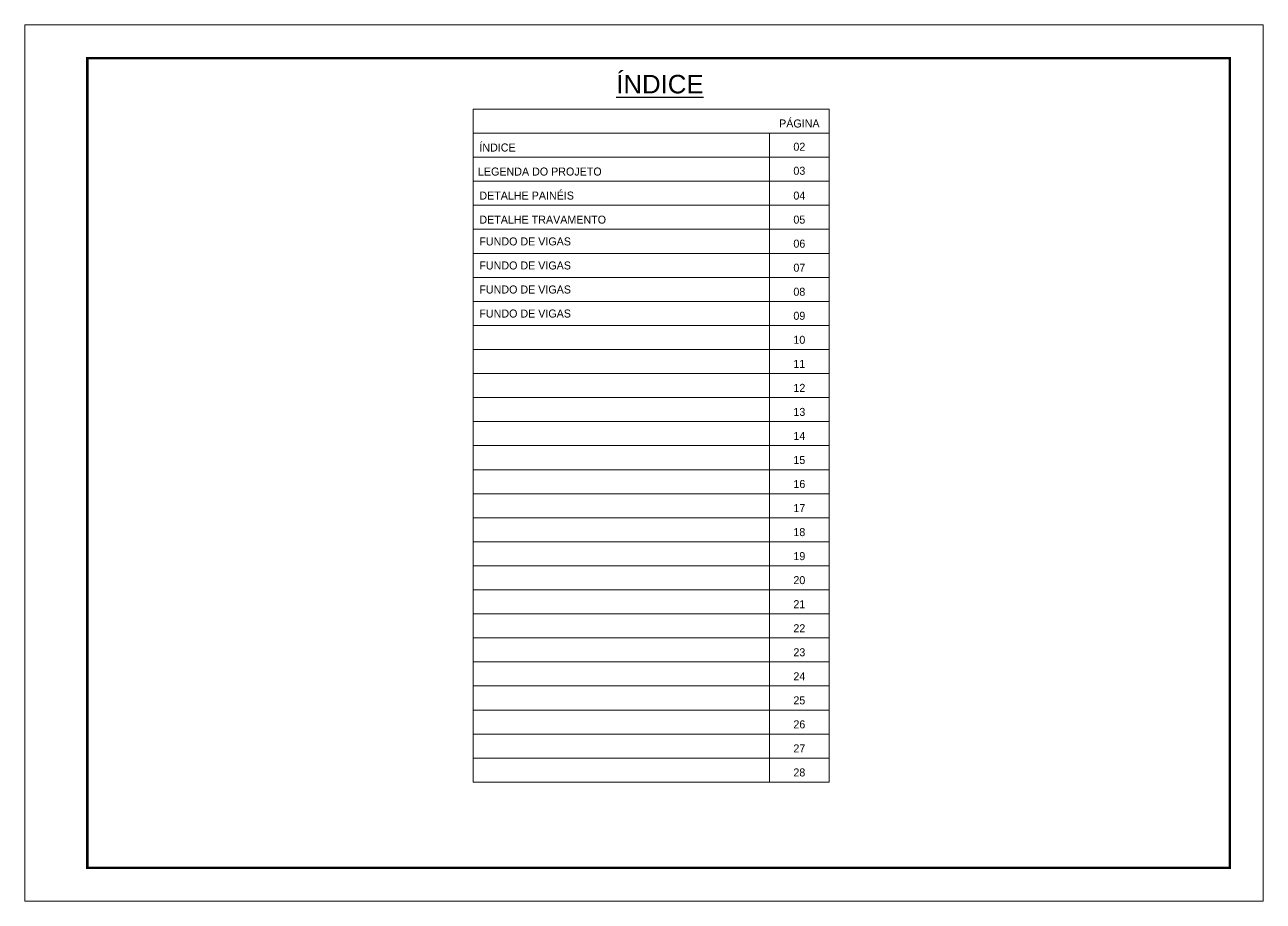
# Model space of a CAD drawing. Header units: millimetres. Extents: x 1659 to 9159, y 667 to 9133.
# Drawn here: x 3882 to 5367, y 2965 to 4015 of the extents above; entities that cross this region are included whole.
import ezdxf
from ezdxf.enums import TextEntityAlignment as Align

# ---------------------------------------------------------------- set-up
doc = ezdxf.new("R2010")
doc.units = ezdxf.units.MM
doc.layers.add('CARIMBO', color=255, linetype='Continuous', lineweight=9)
doc.layers.add('Folhas', color=255, linetype='Continuous', lineweight=9)
doc.styles.add('ARIAL', font='arial.ttf')
doc.styles.add('Tecnologia', font='')
doc.styles.get('Tecnologia').set_extended_font_data('Forgotten Futurist')

msp = doc.modelspace()

# ---------------------------------------------------------------- linework, layer by layer
at = {"layer": 'CARIMBO'}
for p, q in [((4419.46, 3913.51), (4846.54, 3913.51)), ((4419.46, 3913.51), (4846.54, 3913.51)), ((4419.46, 3913.51), (4419.46, 3107.22)), ((4846.54, 3913.51), (4846.54, 3107.22)), ((4419.46, 3884.72), (4846.54, 3884.72)), ((4419.46, 3884.72), (4846.54, 3884.72)), ((4419.46, 3884.72), (4846.54, 3884.72)), ((4774.72, 3884.72), (4774.72, 3107.22)), ((4419.46, 3855.92), (4846.54, 3855.92)), ((4419.46, 3827.12), (4846.54, 3827.12)), ((4419.46, 3798.33), (4846.54, 3798.33)), ((4419.46, 3769.53), (4846.54, 3769.53)), ((4419.46, 3740.74), (4846.54, 3740.74)), ((4419.46, 3711.94), (4846.54, 3711.94)), ((4419.46, 3683.14), (4846.54, 3683.14)), ((4419.46, 3654.35), (4846.54, 3654.35)), ((4419.46, 3625.55), (4846.54, 3625.55)), ((4419.46, 3596.75), (4846.54, 3596.75)), ((4419.46, 3567.96), (4846.54, 3567.96)), ((4419.46, 3539.16), (4846.54, 3539.16)), ((4419.46, 3510.37), (4846.54, 3510.37)), ((4419.46, 3481.57), (4846.54, 3481.57)), ((4419.46, 3452.77), (4846.54, 3452.77)), ((4419.46, 3423.98), (4846.54, 3423.98)), ((4419.46, 3395.18), (4846.54, 3395.18)), ((4419.46, 3366.38), (4846.54, 3366.38)), ((4419.46, 3337.59), (4846.54, 3337.59)), ((4419.46, 3308.79), (4846.54, 3308.79)), ((4419.46, 3280), (4846.54, 3280)), ((4419.46, 3251.2), (4846.54, 3251.2)), ((4419.46, 3222.4), (4846.54, 3222.4)), ((4419.46, 3193.61), (4846.54, 3193.61)), ((4419.46, 3164.81), (4846.54, 3164.81)), ((4419.46, 3136.02), (4846.54, 3136.02)), ((4419.46, 3107.22), (4846.54, 3107.22))]:
    msp.add_line(p, q, dxfattribs=at)
at = {"layer": 'Folhas'}
msp.add_lwpolyline([(3881.86, 2964.56), (5366.86, 2964.56), (5366.86, 4014.56), (3881.86, 4014.56)], close=True, dxfattribs=at)
at = {"layer": 'Folhas', "color": 30, "const_width": 3}
msp.add_lwpolyline([(3956.86, 3004.56), (5326.86, 3004.56), (5326.86, 3974.56), (3956.86, 3974.56)], close=True, dxfattribs=at)

# ---------------------------------------------------------------- texts
at = {"color": 0, "linetype": 'Continuous', "ltscale": 5, "style": 'ARIAL'}
msp.add_text('%%UÍNDICE', height=22.118, dxfattribs=at).set_placement((4643.45, 3932.41), align=Align.CENTER)
at = {"layer": 'CARIMBO', "style": 'Tecnologia'}
for s, p in [('PÁGINA', (4810.63, 3891.52)), ('02', (4810.63, 3863.69)), ('03', (4810.63, 3834.9)), ('04', (4810.63, 3805.14)), ('05', (4810.63, 3776.34)), ('06', (4810.63, 3747.54)), ('07', (4810.63, 3718.75)), ('08', (4810.63, 3689.95)), ('09', (4810.63, 3661.15)), ('10', (4810.63, 3632.36)), ('11', (4810.63, 3603.56)), ('12', (4810.63, 3574.77)), ('13', (4810.63, 3545.97)), ('14', (4810.63, 3517.17)), ('15', (4810.63, 3488.38)), ('16', (4810.63, 3459.58)), ('17', (4810.63, 3430.78)), ('18', (4810.63, 3401.99)), ('19', (4810.63, 3373.19)), ('20', (4810.63, 3344.4)), ('21', (4810.63, 3315.6)), ('22', (4810.63, 3286.8)), ('23', (4810.63, 3258.01)), ('24', (4810.63, 3229.21)), ('25', (4810.63, 3200.41)), ('26', (4810.63, 3171.62)), ('27', (4810.63, 3142.82)), ('28', (4810.63, 3114.03))]:
    msp.add_text(s, height=9.599, dxfattribs=at).set_placement(p, align=Align.CENTER)
for s, height, p in [('ÍNDICE', 9.599, (4426.95, 3862.73)), ('LEGENDA DO PROJETO', 9.5987, (4425.25, 3833.93)), ('DETALHE PAINÉIS', 9.5987, (4426.95, 3805.14)), ('DETALHE TRAVAMENTO', 9.5987, (4426.95, 3776.34)), ('FUNDO DE VIGAS', 9.5987, (4426.95, 3750.22)), ('FUNDO DE VIGAS', 9.5987, (4426.95, 3721.42)), ('FUNDO DE VIGAS', 9.5987, (4426.95, 3692.63)), ('FUNDO DE VIGAS', 9.5987, (4426.95, 3663.83))]:
    msp.add_text(s, height=height, dxfattribs=at).set_placement(p)

doc.saveas('drawing.dxf')
